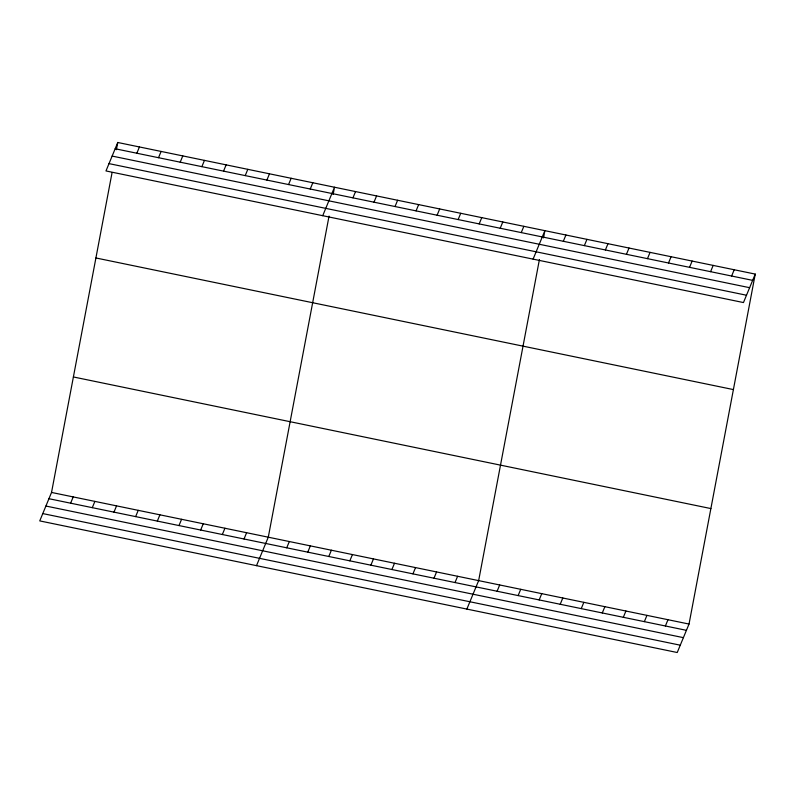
<?xml version="1.0" encoding="UTF-8"?>
<svg xmlns="http://www.w3.org/2000/svg" width="795" height="795" viewBox="0 0 795 795"><rect width="100%" height="100%" fill="white"/><g stroke="black" fill="none" stroke-linecap="round" stroke-linejoin="round"><path stroke-width="1.19" d="M755.25 274.096L743.464 302.557L105.974 170.945L117.769 142.484L755.25 274.096L689.027 624.055L677.231 652.516L39.75 520.904L51.536 492.443L112.075 172.555M116.398 149.698L117.769 142.484M329.05 216.101L268.283 537.191L256.497 565.652M333.145 194.447L334.506 187.232L322.72 215.693M539.417 259.538L478.65 580.628L466.864 609.079M543.512 237.884L544.883 230.669L533.097 259.12M136.839 153.226L139.443 146.956M158.513 157.698L161.117 151.438M180.197 162.18L182.79 155.909M201.87 166.652L204.464 160.381M70.616 503.185L73.21 496.925M223.544 171.124L226.138 164.863M92.29 507.667L94.883 501.397M245.218 175.596L247.811 169.335M113.963 512.139L116.557 505.868M266.891 180.077L269.485 173.807M135.637 516.611L138.231 510.35M288.565 184.549L291.159 178.279M157.311 521.093L159.914 514.822M310.239 189.021L312.833 182.761M178.984 525.565L181.588 519.294M200.658 530.036L203.262 523.766M352.95 197.846L355.544 191.575M222.342 534.508L224.935 528.248M373.988 202.188L376.582 195.918M244.015 538.99L246.609 532.72M395.026 206.531L397.619 200.261M416.063 210.874L418.657 204.603M286.727 547.805L289.32 541.534M437.101 215.216L439.695 208.946M307.764 552.147L310.358 545.877M458.139 219.559L460.732 213.289M328.802 556.49L331.396 550.219M479.176 223.902L481.77 217.631M349.83 560.833L352.433 554.572M500.214 228.245L502.808 221.974M370.868 565.175L373.471 558.915M521.252 232.587L523.845 226.317M391.905 569.518L394.509 563.257M412.943 573.861L415.537 567.6M563.317 241.273L565.921 235.012M433.981 578.204L436.574 571.943M584.355 245.615L586.958 239.355M455.018 582.546L457.612 576.286M605.393 249.958L607.986 243.697M626.43 254.301L629.024 248.04M497.094 591.242L499.687 584.971M647.468 258.643L650.062 252.383M518.131 595.584L520.725 589.314M668.506 262.986L671.099 256.725M539.169 599.927L541.763 593.656M689.543 267.339L692.137 261.068M560.207 604.27L562.8 597.999M710.581 271.681L713.175 265.411M581.244 608.612L583.838 602.342M731.619 276.024L734.212 269.753M602.282 612.955L604.876 606.684M623.32 617.298L625.913 611.027M644.357 621.64L646.951 615.37M665.385 625.983L667.989 619.712M115.166 148.754L752.656 280.367M112.135 156.078L749.625 287.691M109.014 163.621L746.495 295.233M95.907 257.968L733.397 389.58M73.388 376.959L710.879 508.571M51.536 492.443L689.027 624.055M48.942 498.713L686.423 630.326M45.911 506.037L683.392 637.65M42.781 513.58L680.272 645.192"/></g></svg>
